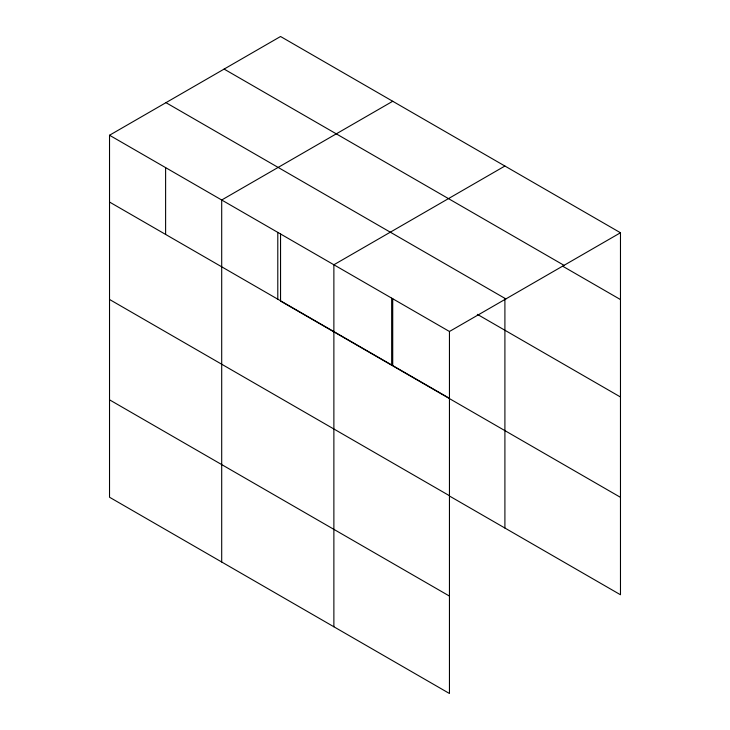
<?xml version="1.0" encoding="UTF-8"?>
<svg xmlns="http://www.w3.org/2000/svg" width="730" height="730" viewBox="0 0 730 730"><rect width="100%" height="100%" fill="white"/><g stroke="black" fill="none" stroke-linecap="round" stroke-linejoin="round"><path stroke-width="1.09" d="M109.527 135.242L449.452 331.493L449.452 693.5L109.527 497.239L109.527 135.242L280.548 36.5L620.473 232.761L620.473 594.758L449.799 496.217M392.722 101.269L221.701 200.002L221.701 562.009M504.905 166.029L333.875 264.771L333.875 626.769M449.452 331.493L620.473 232.761M224.11 69.085L564.034 265.337M562.684 266.204L620.473 299.565M165.965 102.656L505.89 298.917M477.347 314.347L620.473 396.983M109.527 202.046L449.452 398.306M391.736 365.283L280.548 301.088L280.548 233.801M620.473 497.349L392.722 365.858L392.722 298.561M109.527 299.464L449.452 495.716M109.527 399.83L449.452 596.082M504.905 298.534L504.905 528.036M391.663 298.132L391.663 364.936M277.792 232.386L277.792 299.19M165.61 167.626L165.61 234.43"/></g></svg>
